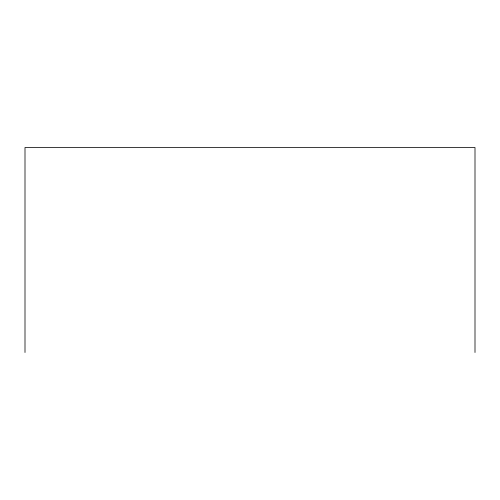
<?xml version="1.0" encoding="UTF-8"?>
<svg xmlns="http://www.w3.org/2000/svg" width="500" height="500" viewBox="0 0 500 500"><rect width="100%" height="100%" fill="white"/><g stroke="black" fill="none" stroke-linecap="round" stroke-linejoin="round"><path stroke-width="0.75" d="M475 352.494L475 147.506L25 147.506L25 352.494"/></g></svg>
